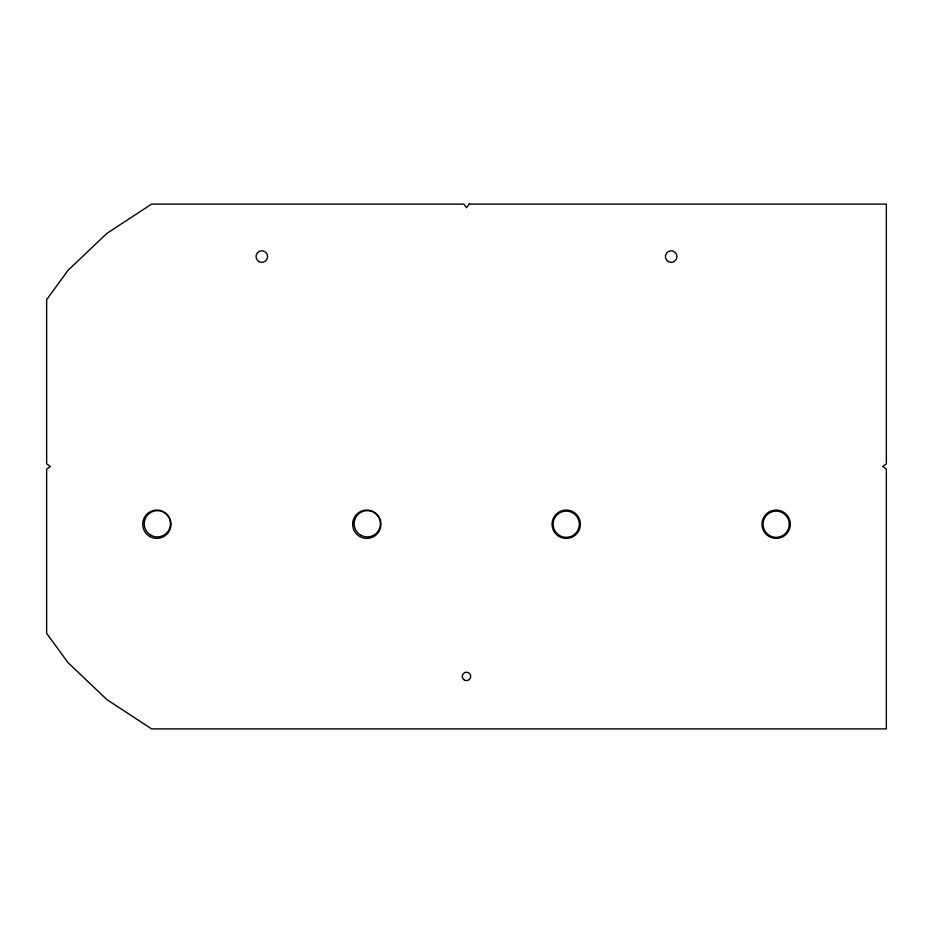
<?xml version="1.0" encoding="UTF-8"?>
<svg xmlns="http://www.w3.org/2000/svg" width="933" height="933" viewBox="0 0 933 933"><rect width="100%" height="100%" fill="white"/><g stroke="black" fill="none" stroke-linecap="round" stroke-linejoin="round"><path stroke-width="1.4" d="M469.124 204.094L466.5 207.767L463.876 204.094L151.613 204.094L106.863 233.413L68.086 270.278L46.65 299.656L46.65 463.876L50.324 466.5L46.65 469.124L46.65 633.344L68.086 662.722L106.863 699.587L151.613 728.906L886.35 728.906L886.35 469.124L882.676 466.5L886.35 463.876L886.35 204.094L469.124 204.094M258.931 261.578A5.773 5.773 0 0 0 267.596 256.575A5.773 5.773 0 0 0 258.931 251.572A5.773 5.773 0 0 0 258.931 261.578M149.781 536.498A14.17 14.17 0 0 0 171.031 524.229A14.17 14.17 0 0 0 149.781 511.96A14.17 14.17 0 0 0 149.781 536.498M464.401 680.064A4.199 4.199 0 0 0 470.699 676.425A4.199 4.199 0 0 0 464.401 672.786A4.199 4.199 0 0 0 464.401 680.064M559.124 536.498A14.17 14.17 0 0 0 580.384 524.229A14.17 14.17 0 0 0 559.124 511.96A14.17 14.17 0 0 0 559.124 536.498M769.049 536.498A14.17 14.17 0 0 0 790.309 524.229A14.17 14.17 0 0 0 769.049 511.96A14.17 14.17 0 0 0 769.049 536.498M359.706 536.498A14.17 14.17 0 0 0 380.956 524.229A14.17 14.17 0 0 0 359.706 511.96A14.17 14.17 0 0 0 359.706 536.498M668.285 261.578A5.773 5.773 0 0 0 676.95 256.575A5.773 5.773 0 0 0 668.285 251.572A5.773 5.773 0 0 0 668.285 261.578M360.698 535.145A13.12 13.12 0 0 0 380.384 523.786A13.12 13.12 0 0 0 360.698 512.415A13.12 13.12 0 0 0 360.698 535.145M150.773 535.145A13.12 13.12 0 0 0 170.459 523.786A13.12 13.12 0 0 0 150.773 512.415A13.12 13.12 0 0 0 150.773 535.145M557.957 534.422A13.12 13.12 0 0 0 579.171 526.282A13.12 13.12 0 0 0 561.514 511.984A13.12 13.12 0 0 0 557.957 534.422M767.882 534.422A13.12 13.12 0 0 0 789.096 526.282A13.12 13.12 0 0 0 771.439 511.984A13.12 13.12 0 0 0 767.882 534.422"/></g></svg>
